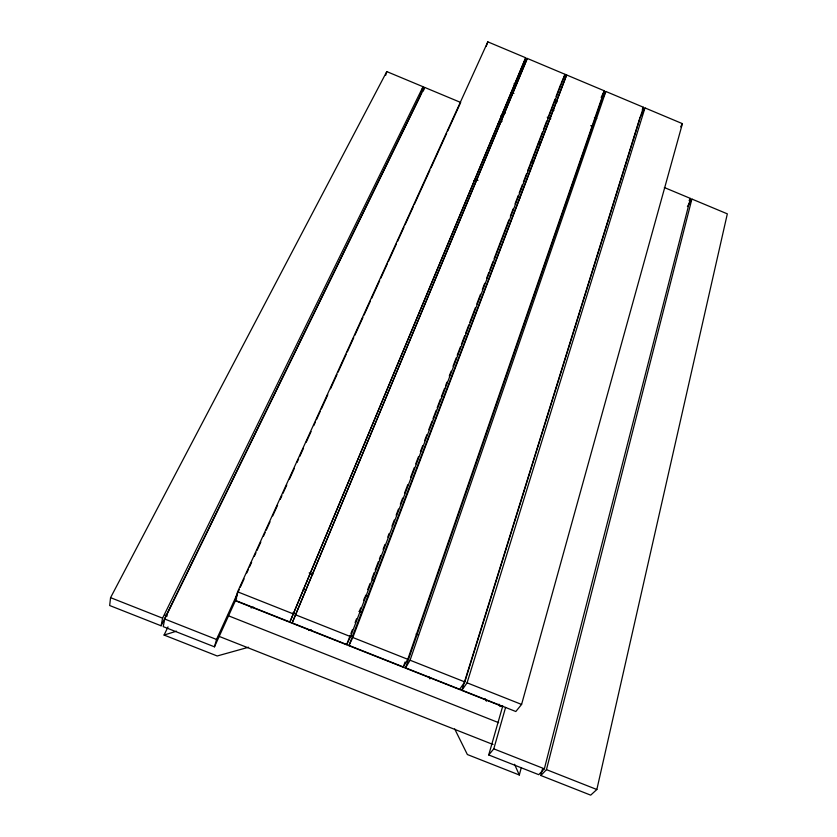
<?xml version="1.0" encoding="UTF-8"?>
<svg xmlns="http://www.w3.org/2000/svg" width="837" height="837" viewBox="0 0 837 837"><rect width="100%" height="100%" fill="white"/><g stroke="black" fill="none" stroke-linecap="round" stroke-linejoin="round"><path stroke-width="1.26" d="M110.568 597.66L109.668 605.517L161.102 625.794L419.965 96.255L423.03 86.724L386.778 71.584L110.568 597.66L162.577 618.177L161.102 625.794M447.732 130.97L460.695 102.459L424.537 87.362L164.732 619.024L163.236 626.641L214.471 646.834L236.599 598.099M542.46 769.172L540.838 775.501L590.681 795.15L596.844 789.511L727.332 213.853L691.885 199.039L687.407 206.54M540.838 775.501L546.467 769.632L691.885 199.039M502.765 705.968L488.724 754.953L538.756 774.675L544.364 768.805L690.41 198.421L664.337 187.53M454.69 728.933L467.37 754.535L519.317 774.999L521.305 767.56M639.573 118.927L461.94 690.169L515.822 711.513L521.587 704.44L682.417 123.656L644.971 107.91L639.96 117.682M214.471 646.834L216.532 639.468L239.225 589.572M488.724 754.953L493.788 748.853L505.6 707.401M385.731 75.204L386.778 71.584M235.124 600.296L237.593 591.811L487.825 41.85L525.709 57.774L289.905 621.996L235.124 600.296L237.279 595.536M464.807 681.914L643.402 107.251L605.852 91.463L601.154 101.382L405.589 667.832L459.691 689.269L464.807 681.914L410.067 660.215L405.589 667.832M461.94 690.169L467.077 682.825L644.971 107.91M423.386 90.93L424.537 87.362M407.786 659.305L604.283 90.804L566.628 74.974L349.008 645.411L403.329 666.943L407.786 659.305L352.816 637.512L349.008 645.411M410.067 660.215L605.852 91.463M403.329 666.943L405.045 662.004M486.161 46.453L487.825 41.85M289.905 621.996L525.709 57.774M350.525 636.601L565.048 74.315L527.279 58.433L292.186 622.906L346.738 644.521L350.525 636.601L295.325 614.703M352.816 637.512L566.628 74.974M346.738 644.521L350.002 635.974M350.933 633.536L352.325 629.874M355.129 622.55L356.52 618.888M359.324 611.565L360.716 607.903M363.52 600.589L364.911 596.927M367.715 589.604L370.038 583.504M371.91 578.618L374.233 572.518M375.164 570.081L378.429 561.533M379.36 559.095L380.762 555.433M383.095 549.334L384.957 544.448M387.751 537.124L389.153 533.472M391.946 526.149L394.279 520.039M396.142 515.163L398.475 509.063M400.337 504.177L402.67 498.078M404.533 493.192L407.797 484.654M410.59 477.331L414.325 467.569M415.717 463.907L418.521 456.583M420.383 451.708L422.716 445.608M424.579 440.722L426.912 434.623M428.774 429.737L432.038 421.199M432.97 418.762L436.234 410.214M437.165 407.776L440.419 399.228M441.361 396.79L444.614 388.253M445.556 385.805L446.948 382.143M449.281 376.043L451.143 371.168M453.005 366.282L456.27 357.744M457.201 355.296L460.465 346.759M461.396 344.321L464.661 335.773M465.592 333.335L468.856 324.787M469.787 322.35L475.385 307.702M476.776 304.051L480.511 294.279M482.374 289.403L484.707 283.304M486.569 278.418L488.902 272.318M489.833 269.88L493.098 261.332M494.029 258.895L508.938 219.849M510.34 216.187L513.133 208.863M515.006 203.977L518.26 195.439M519.202 193.002L522.455 184.454M523.397 182.016L526.651 173.468M527.592 171.03L542.502 131.984M543.433 129.536L546.697 120.999M547.628 118.561L550.892 110.013M551.824 107.575L555.088 99.028M556.019 96.59L560.685 84.391M527.279 58.433L292.186 622.906M561.167 83.271L565.048 74.315M240.303 587.187L244.09 578.88M246.789 572.937L248.411 569.369M249.489 566.994L251.644 562.244M254.354 556.302L255.965 552.734M257.053 550.359L260.83 542.041M263.529 536.109L265.151 532.541M266.229 530.166L270.016 521.849M272.716 515.906L277.581 505.213M280.28 499.27L281.902 495.713M282.979 493.338L286.756 485.021M289.456 479.078L294.321 468.385M297.02 462.442L298.642 458.885M299.719 456.5L303.507 448.193M306.206 442.25L311.071 431.557M313.77 425.614L315.392 422.047M316.47 419.672L320.247 411.354M321.335 408.979L327.811 394.729M330.51 388.786L336.997 374.526M338.075 372.151L346.173 354.333M347.261 351.958L353.737 337.698M354.825 335.323L362.923 317.505M364.001 315.12L370.488 300.87M371.565 298.495L379.663 280.667M380.751 278.292L387.228 264.042M388.316 261.657L396.414 243.839M397.491 241.464L403.978 227.204M405.056 224.829L413.154 207.011M414.242 204.636L429.904 170.183M430.982 167.808L446.644 133.355M601.165 97.427L604.283 90.804M248.568 647.242L217.191 655.978L164.083 635.053L168.028 626.892M162.577 618.177L423.03 86.724M642.293 109.427L643.402 107.251M680.648 126.858L682.417 123.656M689.133 200.566L690.41 198.421M501.007 115.59L505.475 112.869M497.733 123.803L502.179 121.114M473.993 180.499L477.372 178.563M538.327 143.702L540.587 142.416M164.083 635.053L176.502 631.182M251.037 607.944L253.517 607.17M308.811 630.491L311.322 629.79M235.312 600.694L502.399 706.512M227.654 615.477L498.622 722.666M164.91 614.996L167.337 615.948M218.384 636.099L493.045 744.501M164.732 619.024L216.532 639.468M493.788 748.853L544.364 768.805M546.467 769.632L596.844 789.511M303.245 589.112L305.672 590.085M359.073 611.313L361.5 612.276M416.115 633.996L418.542 634.959M292.845 612.83L296.476 614.274M349.835 635.429L352.251 636.392M237.593 591.811L293.023 613.793M467.077 682.825L521.587 704.44M372.078 579.738L374.495 580.7M309.167 572.895L312.808 574.349M365.392 595.285L368.615 596.572M475.573 179.306L477.979 180.311M517.758 196.821L520.175 197.825M531.254 161.614L533.671 162.619M528.189 169.974L530.595 170.978M514.002 83.815L516.398 84.819M554.795 100.921L557.191 101.926M594.396 117.515L596.791 118.53M511.512 92.468L513.918 93.472M551.133 109.061L554.031 110.275M590.744 125.665L593.266 126.711M547.22 117.243L550.819 118.739M428.753 676.568L429.904 678.891M485.314 698.822L486.381 701.207M514.535 764.286L519.317 774.999M499.009 704.179L500.045 706.564"/></g></svg>
